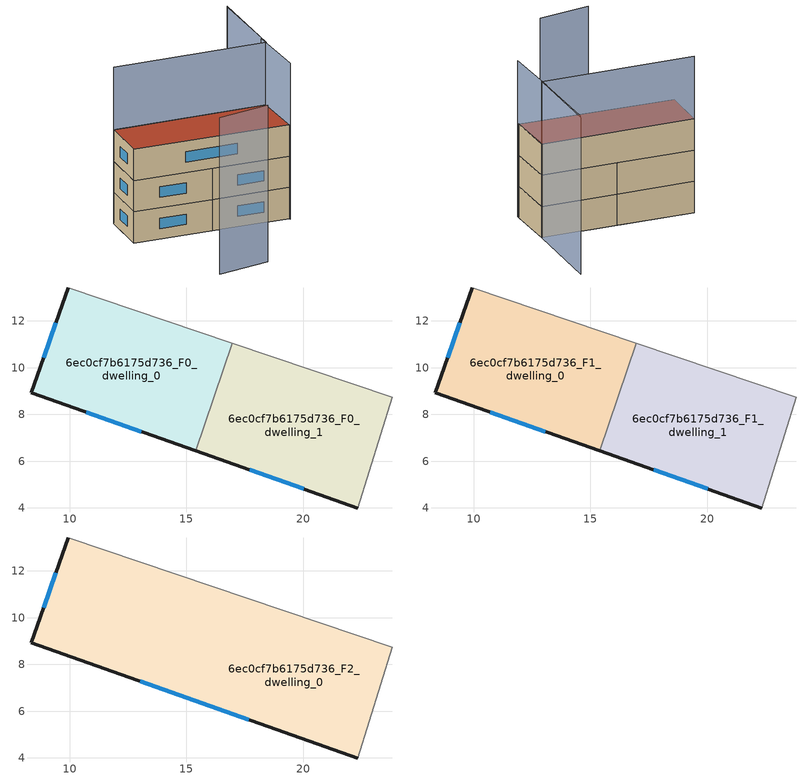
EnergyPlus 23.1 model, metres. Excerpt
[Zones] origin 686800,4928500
6ec0cf7b6175d736_F0_dwelling_0
 floor ground (EU_floor_Construction): 16.96,11.04 15.41,6.44 8.36,8.92 9.95,13.41 z0
 wall outside (EU_wall_Construction): 9.95,13.41 8.36,8.92 15.41,6.44 z0:3
 wall adiabatic (EU_wall_Construction): 16.96,11.04 9.95,13.41 z0:3
 wall to 6ec0cf7b6175d736_F0_dwelling_1 (EU_wall_Construction): 15.41,6.44 16.96,11.04 z0:3
 window (EU_Window_Construction): 10.71,8.1 13.06,7.27 / 9.42,11.91 8.89,10.42 z1:2
6ec0cf7b6175d736_F0_dwelling_1
 floor ground (EU_floor_Construction): 23.81,8.74 22.33,4 15.41,6.44 16.96,11.04 z0
 wall outside (EU_wall_Construction): 15.41,6.44 22.33,4 z0:3
 wall adiabatic (EU_wall_Construction): 22.33,4 23.81,8.74 16.96,11.04 z0:3
 window (EU_Window_Construction): 17.71,5.62 20.02,4.81 z1:2
6ec0cf7b6175d736_F1_dwelling_0
 floor to 6ec0cf7b6175d736_F0_dwelling_0 (EU_floor_Construction): 16.96,11.04 15.41,6.44 8.36,8.92 9.95,13.41 z3
 wall outside (EU_wall_Construction): 9.95,13.41 8.36,8.92 15.41,6.44 z3:6
 wall adiabatic (EU_wall_Construction): 16.96,11.04 9.95,13.41 z3:6
 wall to 6ec0cf7b6175d736_F1_dwelling_1 (EU_wall_Construction): 15.41,6.44 16.96,11.04 z3:6
 window (EU_Window_Construction): 10.71,8.1 13.06,7.27 / 9.42,11.91 8.89,10.42 z4:5
6ec0cf7b6175d736_F1_dwelling_1
 floor to 6ec0cf7b6175d736_F0_dwelling_1 (EU_floor_Construction): 23.81,8.74 22.33,4 15.41,6.44 16.96,11.04 z3
 wall outside (EU_wall_Construction): 15.41,6.44 22.33,4 z3:6
 wall adiabatic (EU_wall_Construction): 22.33,4 23.81,8.74 16.96,11.04 z3:6
 window (EU_Window_Construction): 17.71,5.62 20.02,4.81 z4:5
6ec0cf7b6175d736_F2_dwelling_0
 floor to 6ec0cf7b6175d736_F1_dwelling_0 (EU_floor_Construction): 16.96,11.04 15.41,6.44 8.36,8.92 9.95,13.41 z6
 floor to 6ec0cf7b6175d736_F1_dwelling_1 (EU_floor_Construction): 23.81,8.74 22.33,4 15.41,6.44 16.96,11.04 z6
 wall outside (EU_wall_Construction): 9.95,13.41 8.36,8.92 22.33,4 z6:9
 wall adiabatic (EU_wall_Construction): 22.33,4 23.81,8.74 9.95,13.41 z6:9
 window (EU_Window_Construction): 13.01,7.28 17.67,5.64 / 9.42,11.91 8.89,10.42 z7:8
 roof outside (EU_roof_Construction): 22.33,4 23.81,8.74 9.95,13.41 8.36,8.92 z9
shading: 22.26,3.77 24.01,9.64 / 23.79,8.69 26.43,16.79 / 9.43,-1.3 14.45,-2.05 / 26.64,17.14 23.81,8.74 / 23.81,8.74 9.95,13.41 z0:15
[Building]
EU S2 Campaign: North Axis=0; Terrain=City; Solar Distribution=FullExterior
[Site:Location]
Bologna: Latitude=44.5; Longitude=11.25; Time Zone=1; Elevation=37
[SizingPeriod:WeatherFileDays]
AnnualSizingPeriod: Begin Month=1; Begin Day of Month=1; End Month=12; End Day of Month=31; Day of Week for Start Day=Monday; Use Weather File Daylight Saving Period=No; Use Weather File Rain and Snow Indicators=No
[MATERIAL]
EU_InternalMass_Material: Roughness=MediumRough; Thickness=0.1; Conductivity=1; Density=1800; Specific Heat=900; Thermal Absorptance=0.9; Solar Absorptance=0.7; Visible Absorptance=0.7
[MATERIAL:NOMASS] Roughness=MediumRough; Thermal Absorptance=0.9; Solar Absorptance=0.7; Visible Absorptance=0.7
Name | Thermal Resistance
EU_wall_NoMass | 0.937881
EU_roof_NoMass | 0.548572
EU_floor_NoMass | 0.71348
[WINDOWMATERIAL:SIMPLEGLAZINGSYSTEM]
EU_Window_SimpleGlazing: UFactor=4.25633; Solar Heat Gain Coefficient=0.85; Visible Transmittance=0.85
[CONSTRUCTION]
EU_wall_Construction: EU_wall_NoMass
EU_roof_Construction: EU_roof_NoMass
EU_floor_Construction: EU_floor_NoMass
EU_InternalMass_Construction: EU_InternalMass_Material
EU_Window_Construction: EU_Window_SimpleGlazing
[ZONE] Type=1; Multiplier=1; Ceiling Height=autocalculate; Floor Area=autocalculate; Part of Total Floor Area=Yes
Name | Volume
6ec0cf7b6175d736_F0_dwelling_0 | 107.271
6ec0cf7b6175d736_F1_dwelling_0 | 107.27
6ec0cf7b6175d736_F2_dwelling_0 | 214.542
6ec0cf7b6175d736_F0_dwelling_1 | 107.277
6ec0cf7b6175d736_F1_dwelling_1 | 107.279
[INTERNALMASS] Construction=EU_InternalMass_Construction
Name | Zone or ZoneList | Surface Area
6ec0cf7b6175d736_F0_dwelling_0_EU_InternalMass | 6ec0cf7b6175d736_F0_dwelling_0 | 35.7568
6ec0cf7b6175d736_F0_dwelling_1_EU_InternalMass | 6ec0cf7b6175d736_F0_dwelling_1 | 35.7594
6ec0cf7b6175d736_F1_dwelling_0_EU_InternalMass | 6ec0cf7b6175d736_F1_dwelling_0 | 35.7568
6ec0cf7b6175d736_F1_dwelling_1_EU_InternalMass | 6ec0cf7b6175d736_F1_dwelling_1 | 35.7594
6ec0cf7b6175d736_F2_dwelling_0_EU_InternalMass | 6ec0cf7b6175d736_F2_dwelling_0 | 71.5161
[OTHEREQUIPMENT] Fuel Type=Electricity; Design Level Calculation Method=Watts/Area; Power per Zone Floor Area=1; Fraction Latent=0; Fraction Radiant=0; Fraction Lost=0; Carbon Dioxide Generation Rate=0; EndUse Subcategory=EU_Step8_InternalGains
Name | Zone or ZoneList or Space or SpaceList | Schedule
EU_Step8_InternalGain_6ec0cf7b6175d736_F0_dwelling_0_f000 | 6ec0cf7b6175d736_F0_dwelling_0 | EU_Step8_GainSchedule_6ec0cf7b6175d736_F0_dwelling_0_f000
EU_Step8_InternalGain_6ec0cf7b6175d736_F0_dwelling_1_f000 | 6ec0cf7b6175d736_F0_dwelling_1 | EU_Step8_GainSchedule_6ec0cf7b6175d736_F0_dwelling_1_f000
EU_Step8_InternalGain_6ec0cf7b6175d736_F1_dwelling_0_f000 | 6ec0cf7b6175d736_F1_dwelling_0 | EU_Step8_GainSchedule_6ec0cf7b6175d736_F1_dwelling_0_f000
EU_Step8_InternalGain_6ec0cf7b6175d736_F1_dwelling_1_f000 | 6ec0cf7b6175d736_F1_dwelling_1 | EU_Step8_GainSchedule_6ec0cf7b6175d736_F1_dwelling_1_f000
EU_Step8_InternalGain_6ec0cf7b6175d736_F2_dwelling_0_f000 | 6ec0cf7b6175d736_F2_dwelling_0 | EU_Step8_GainSchedule_6ec0cf7b6175d736_F2_dwelling_0_f000
[ZONEVENTILATION:DESIGNFLOWRATE] Schedule=EU_AlwaysOn; Design Flow Rate Calculation Method=AirChanges/Hour; Air Changes per Hour=0.687892; Ventilation Type=Natural; Fan Pressure Rise=0; Fan Total Efficiency=1; Constant Term Coefficient=1; Temperature Term Coefficient=0; Velocity Term Coefficient=0; Velocity Squared Term Coefficient=0; Minimum Indoor Temperature=-100; Maximum Indoor Temperature=100; Delta Temperature=-100; Minimum Outdoor Temperature=-100; Maximum Outdoor Temperature=100; Maximum Wind Speed=40
Name | Zone or ZoneList or Space or SpaceList
EU_ConstantAir_6ec0cf7b6175d736_F0_dwelling_0 | 6ec0cf7b6175d736_F0_dwelling_0
EU_ConstantAir_6ec0cf7b6175d736_F0_dwelling_1 | 6ec0cf7b6175d736_F0_dwelling_1
EU_ConstantAir_6ec0cf7b6175d736_F1_dwelling_0 | 6ec0cf7b6175d736_F1_dwelling_0
EU_ConstantAir_6ec0cf7b6175d736_F1_dwelling_1 | 6ec0cf7b6175d736_F1_dwelling_1
EU_ConstantAir_6ec0cf7b6175d736_F2_dwelling_0 | 6ec0cf7b6175d736_F2_dwelling_0
[HVACTEMPLATE:THERMOSTAT] Constant Heating Setpoint=20; Constant Cooling Setpoint=50
EU_HeatOnly_6ec0cf7b6175d736_F0_dwelling_0; EU_HeatOnly_6ec0cf7b6175d736_F0_dwelling_1; EU_HeatOnly_6ec0cf7b6175d736_F1_dwelling_0; EU_HeatOnly_6ec0cf7b6175d736_F1_dwelling_1; EU_HeatOnly_6ec0cf7b6175d736_F2_dwelling_0
[HVACTEMPLATE:ZONE:IDEALLOADSAIRSYSTEM] System Availability Schedule=EU_AlwaysOn; Maximum Heating Supply Air Temperature=50; Minimum Cooling Supply Air Temperature=13; Maximum Heating Supply Air Humidity Ratio=0.0156; Minimum Cooling Supply Air Humidity Ratio=0.0077; Heating Limit=NoLimit; Cooling Limit=NoLimit; Heating Availability Schedule=EU_AlwaysOn; Cooling Availability Schedule=EU_CoolingOff; Dehumidification Control Type=ConstantSensibleHeatRatio; Cooling Sensible Heat Ratio=0.7; Dehumidification Setpoint=60; Humidification Control Type=None; Humidification Setpoint=30; Outdoor Air Method=None; Outdoor Air Flow Rate per Person=0.00944; Outdoor Air Flow Rate per Zone Floor Area=0; Outdoor Air Flow Rate per Zone=0; Demand Controlled Ventilation Type=None; Outdoor Air Economizer Type=NoEconomizer; Heat Recovery Type=None; Sensible Heat Recovery Effectiveness=0.7; Latent Heat Recovery Effectiveness=0.65
Name | Template Thermostat
6ec0cf7b6175d736_F0_dwelling_0 | EU_HeatOnly_6ec0cf7b6175d736_F0_dwelling_0
6ec0cf7b6175d736_F0_dwelling_1 | EU_HeatOnly_6ec0cf7b6175d736_F0_dwelling_1
6ec0cf7b6175d736_F1_dwelling_0 | EU_HeatOnly_6ec0cf7b6175d736_F1_dwelling_0
6ec0cf7b6175d736_F1_dwelling_1 | EU_HeatOnly_6ec0cf7b6175d736_F1_dwelling_1
6ec0cf7b6175d736_F2_dwelling_0 | EU_HeatOnly_6ec0cf7b6175d736_F2_dwelling_0
[SIZING:ZONE] Zone Cooling Design Supply Air Temperature Input Method=SupplyAirTemperature; Zone Cooling Design Supply Air Temperature=13; Zone Heating Design Supply Air Temperature Input Method=SupplyAirTemperature; Zone Heating Design Supply Air Temperature=50; Zone Cooling Design Supply Air Humidity Ratio=0.008; Zone Heating Design Supply Air Humidity Ratio=0.008; Cooling Design Air Flow Method=DesignDay; Cooling Design Air Flow Rate=0; Cooling Minimum Air Flow per Zone Floor Area=0.000762; Cooling Minimum Air Flow=0; Cooling Minimum Air Flow Fraction=0.2; Heating Design Air Flow Method=DesignDay; Heating Design Air Flow Rate=0; Heating Maximum Air Flow per Zone Floor Area=0.002032; Heating Maximum Air Flow=0.141576; Heating Maximum Air Flow Fraction=0.3; Account for Dedicated Outdoor Air System=No; Dedicated Outdoor Air System Control Strategy=NeutralSupplyAir; Dedicated Outdoor Air Low Setpoint Temperature for Design=autosize; Dedicated Outdoor Air High Setpoint Temperature for Design=autosize; Zone Load Sizing Method=Sensible Load Only No Latent Load; Zone Latent Cooling Design Supply Air Humidity Ratio Input Method=HumidityRatioDifference; Zone Cooling Design Supply Air Humidity Ratio Difference=0.005; Zone Latent Heating Design Supply Air Humidity Ratio Input Method=HumidityRatioDifference; Zone Humidification Design Supply Air Humidity Ratio Difference=0.005
6ec0cf7b6175d736_F0_dwelling_0; 6ec0cf7b6175d736_F0_dwelling_1; 6ec0cf7b6175d736_F1_dwelling_0; 6ec0cf7b6175d736_F1_dwelling_1; 6ec0cf7b6175d736_F2_dwelling_0
[SCHEDULE:CONSTANT]
Name | Hourly Value
EU_AlwaysOn | 1
EU_CoolingOff | 0
[SCHEDULE:FILE] Column Number=1; Rows to Skip at Top=0; Number of Hours of Data=8760; Column Separator=Comma; Interpolate to Timestep=No; Minutes per Item=60; Adjust Schedule for Daylight Savings=Yes
Name | File
EU_Step8_GainSchedule_6ec0cf7b6175d736_F0_dwelling_0_f000 | ../../schedules/6ec0cf7b6175d736/6ec0cf7b6175d736_F0_dwelling_0_f000_gain.csv
EU_Step8_GainSchedule_6ec0cf7b6175d736_F0_dwelling_1_f000 | ../../schedules/6ec0cf7b6175d736/6ec0cf7b6175d736_F0_dwelling_1_f000_gain.csv
EU_Step8_GainSchedule_6ec0cf7b6175d736_F1_dwelling_0_f000 | ../../schedules/6ec0cf7b6175d736/6ec0cf7b6175d736_F1_dwelling_0_f000_gain.csv
EU_Step8_GainSchedule_6ec0cf7b6175d736_F1_dwelling_1_f000 | ../../schedules/6ec0cf7b6175d736/6ec0cf7b6175d736_F1_dwelling_1_f000_gain.csv
EU_Step8_GainSchedule_6ec0cf7b6175d736_F2_dwelling_0_f000 | ../../schedules/6ec0cf7b6175d736/6ec0cf7b6175d736_F2_dwelling_0_f000_gain.csv
